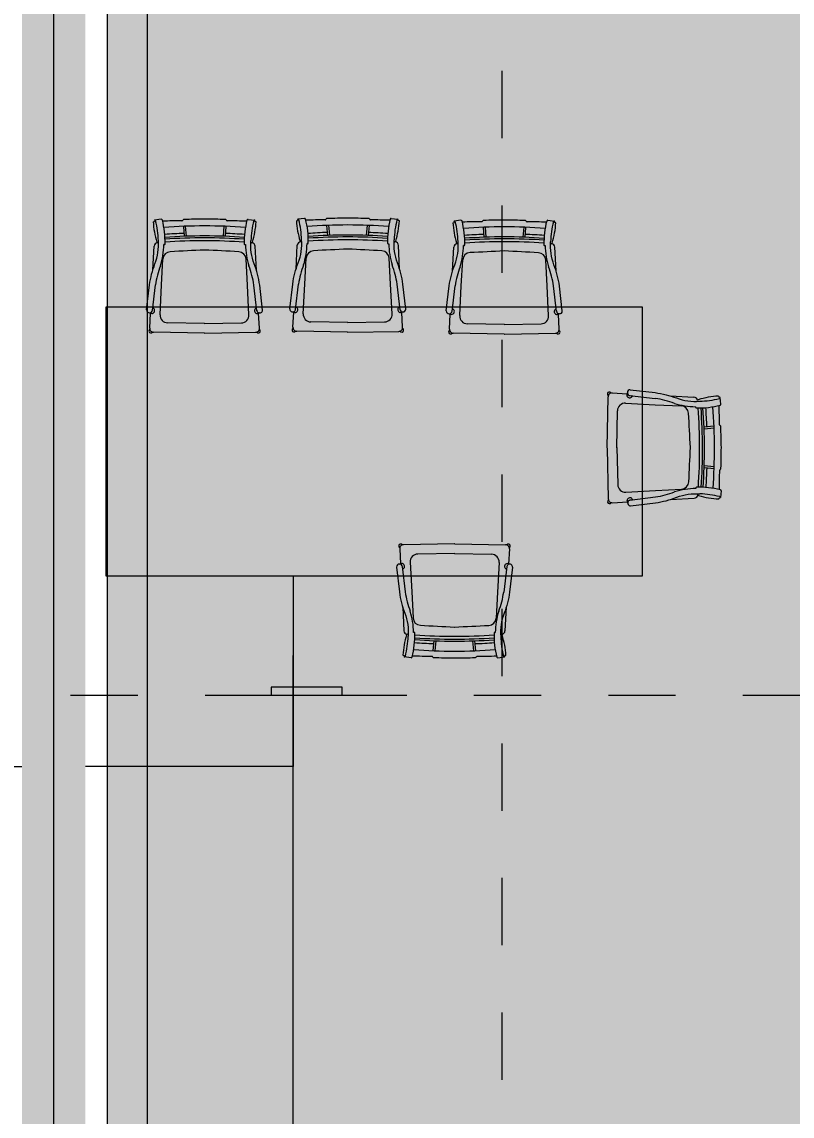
# Model space of a CAD drawing. Header units: millimetres. Extents: x 475616349 to 476941521, y 4620115302 to 4621446928.
# Drawn here: x 476518407 to 476520832, y 4620394034 to 4620397478 of the extents above; entities that cross this region are included whole.
import ezdxf

# ---------------------------------------------------------------- set-up
doc = ezdxf.new("R2010")
doc.units = ezdxf.units.MM
doc.header["$MEASUREMENT"] = 0
doc.linetypes.add('Dashed', pattern=[423.333333, 211.666667, -211.666667])
for name, color, linetype, lineweight in [('2D Drafting - General_Pen_No__250_Pen_No__7_Pen_No__7', 7, 'Continuous', 0), ('G-Anno-Nplt_Pen_No__151', 151, 'Continuous', 0), ('G-Anno-Nplt_Pen_No__4', 7, 'Continuous', 0), ('New_0_Pen_No__7', 7, 'Continuous', 0), ('New_shenobebi_Pen_No__1', 1, 'Continuous', 0), ('New_shenobebi_Pen_No__5', 5, 'Continuous', 0), ('zoma_Pen_No__4', 7, 'Continuous', 0), ('zoma_Pen_No__5_Pen_No__5', 5, 'Continuous', 0)]:
    doc.layers.add(name, color=color, linetype=linetype, lineweight=lineweight)
doc.layers.add('zoma', color=7, linetype='Continuous')
doc.styles.add('GENERATED_STYLE_2', font='arial.ttf')
doc.dimstyles.new('GENERATED_STYLE__38', dxfattribs={"dimtxt": 300, "dimasz": 152, "dimexe": 0.18, "dimexo": 3, "dimgap": 0.09, "dimtad": 1, "dimlfac": 0.001, "dimzin": 0, "dimdsep": 46, "dimtxsty": 'GENERATED_STYLE_2', "dimblk": 'ARROWHEAD_2', "dimblk1": 'ARROWHEAD_2', "dimblk2": 'ARROWHEAD_2', "dimcen": 0.09, "dimclrd": 7, "dimclre": 7, "dimclrt": 7, "dimadec": 0, "dimazin": 0, "dimtfac": 1, "dimtdec": 4, "dimtmove": 0, "dimatfit": 3, "dimfxl": 1, "dimtolj": 1, "dimtzin": 0, "dimarcsym": 0})
doc.dimstyles.new('GENERATED_STYLE__43', dxfattribs={"dimtxt": 100, "dimasz": 152, "dimexe": 0.18, "dimexo": 3, "dimgap": 0.09, "dimtad": 1, "dimlfac": 0.001, "dimzin": 0, "dimdsep": 46, "dimtxsty": 'GENERATED_STYLE_2', "dimblk": 'ARROWHEAD_2', "dimblk1": 'ARROWHEAD_2', "dimblk2": 'ARROWHEAD_2', "dimcen": 0.09, "dimclrd": 7, "dimclre": 7, "dimclrt": 7, "dimadec": 0, "dimazin": 0, "dimtfac": 1, "dimtdec": 4, "dimtmove": 0, "dimatfit": 3, "dimfxl": 1, "dimtolj": 1, "dimtzin": 0, "dimarcsym": 0})

# ---------------------------------------------------------------- blocks, each defined once
blk = doc.blocks.new('*D1879', base_point=(476577134.1, 4620325125.7))
at = {"layer": 'zoma_Pen_No__4', "color": 7, "linetype": 'Continuous', "lineweight": 0, "transparency": 16777216}
for p, q in [((476531324.7, 4620394423.5), (476531324.7, 4620394521.3)), ((476531424.7, 4620394365.7), (476531224.7, 4620394481.2)), ((476531474.7, 4620394423.5), (476531174.7, 4620394423.5)), ((476531324.7, 4620392863.5), (476531324.7, 4620394423.5)), ((476531224.7, 4620392921.2), (476531424.7, 4620392805.7)), ((476531474.7, 4620392863.5), (476531174.7, 4620392863.5)), ((476531324.7, 4620392765.7), (476531324.7, 4620392863.5))]:
    blk.add_line(p, q, dxfattribs=at)
at = {"layer": 'zoma_Pen_No__4', "color": 7, "lineweight": 0, "transparency": 16777216, "insert": (476531264.7, 4620393244.4), "char_height": 300, "attachment_point": 7, "rotation": 90, "style": 'GENERATED_STYLE_2'}
blk.add_mtext('\\A1;{\\pql;\\fArial CYR|b0|i0|c204|p34;1.56}', dxfattribs=at)
blk = doc.blocks.new('ARROWHEAD_2')
at = {"color": 0, "linetype": 'Continuous', "lineweight": 0}
for p, q in [((-0.378, -0.655), (0.378, 0.655)), ((0, 0), (-1, 0))]:
    blk.add_line(p, q, dxfattribs=at)
blk = doc.blocks.new('*D1911', base_point=(476577134.1, 4620325125.7))
at = {"layer": 'zoma_Pen_No__4', "color": 7, "linetype": 'Continuous', "lineweight": 0, "transparency": 16777216}
for p, q in [((476518802.3, 4620399663.5), (476518802.3, 4620399761.3)), ((476518902.3, 4620399605.7), (476518702.3, 4620399721.2)), ((476518952.3, 4620399663.5), (476518652.3, 4620399663.5)), ((476518802.3, 4620383413.4), (476518802.3, 4620399663.5)), ((476518702.3, 4620383471.2), (476518902.3, 4620383355.7)), ((476518952.3, 4620383413.4), (476518652.3, 4620383413.4)), ((476518802.3, 4620383315.6), (476518802.3, 4620383413.4))]:
    blk.add_line(p, q, dxfattribs=at)
at = {"layer": 'zoma_Pen_No__4', "color": 7, "lineweight": 0, "transparency": 16777216, "insert": (476518782.3, 4620391367.5), "char_height": 100, "attachment_point": 7, "rotation": 90, "style": 'GENERATED_STYLE_2'}
blk.add_mtext('\\A1;{\\pql;\\fArial CYR|b0|i0|c204|p34;16.25}', dxfattribs=at)

msp = doc.modelspace()

# ---------------------------------------------------------------- hatches: boundary and pattern name
at = {"layer": '2D Drafting - General_Pen_No__250_Pen_No__7_Pen_No__7', "linetype": 'Continuous', "lineweight": 0}
msp.add_hatch(color=7, dxfattribs=at).paths.add_polyline_path([(476518607.131, 4620399463.476), (476518607.131, 4620392963.476), (476518407.131, 4620392963.476), (476518407.131, 4620399463.476)])
at = {"layer": 'G-Anno-Nplt_Pen_No__151', "linetype": 'Continuous', "lineweight": 0, "true_color": 0x1f2f3f}
msp.add_hatch(color=169, dxfattribs=at).paths.add_polyline_path([(476524907.131, 4620392092.458), (476525407.131, 4620392092.458), (476525407.131, 4620390495.552), (476525337.131, 4620390495.552), (476525337.131, 4620389533.476), (476525137.92, 4620389533.476), (476525137.92, 4620388993.476), (476525337.131, 4620388993.476), (476525337.131, 4620384733.473), (476521736.954, 4620384733.473), (476521736.954, 4620383133.625), (476519077.131, 4620383133.625), (476519077.131, 4620383483.448), (476518677.131, 4620383483.448), (476518677.131, 4620388993.476), (476518777.13, 4620388993.476), (476518777.13, 4620389533.476), (476518677.131, 4620389533.476), (476518677.131, 4620390829.039), (476518607.131, 4620390829.039), (476518607.131, 4620392563.476), (476518677.131, 4620392563.476), (476518707.131, 4620392563.476), (476518707.131, 4620392793.476), (476519077.131, 4620392793.476), (476519077.131, 4620393623.664), (476518677.131, 4620393623.664), (476518677.131, 4620399393.476), (476518777.13, 4620399393.476), (476518777.13, 4620399593.476), (476525137.13, 4620399593.476), (476525137.13, 4620392733.476), (476524837.131, 4620392733.476), (476524837.131, 4620392397.28), (476524907.131, 4620392397.28)])

# ---------------------------------------------------------------- linework, layer by layer
at = {"layer": 'G-Anno-Nplt_Pen_No__4', "color": 7, "linetype": 'Continuous', "lineweight": 0, "flags": 128}
msp.add_lwpolyline([(476518677.131, 4620393623.664), (476518677.131, 4620399393.476), (476518777.13, 4620399393.476), (476518777.13, 4620399593.476), (476525137.13, 4620399593.476), (476525137.13, 4620392733.476)], dxfattribs=at)
at = {"layer": 'New_0_Pen_No__7', "color": 7, "linetype": 'Continuous', "lineweight": 0}
for p, q in [((476518820.591, 4620396848.854), (476518824.269, 4620396849.785)), ((476518824.195, 4620396850.076), (476518824.269, 4620396849.785)), ((476518846.034, 4620396856.515), (476518824.873, 4620396854.027)), ((476518914.763, 4620396854.773), (476518913.497, 4620396853.149)), ((476519050.459, 4620396854.697), (476519051.723, 4620396853.071)), ((476519119.19, 4620396856.362), (476519140.348, 4620396853.851)), ((476519141.022, 4620396849.899), (476519140.948, 4620396849.608)), ((476519144.624, 4620396848.673), (476519140.948, 4620396849.608)), ((476519271.468, 4620396851.838), (476519275.146, 4620396852.769)), ((476519275.072, 4620396853.06), (476519275.146, 4620396852.769)), ((476519296.912, 4620396859.499), (476519275.751, 4620396857.012)), ((476519365.64, 4620396857.757), (476519364.375, 4620396856.133)), ((476519501.336, 4620396857.681), (476519502.6, 4620396856.055)), ((476519570.067, 4620396859.346), (476519591.225, 4620396856.835)), ((476519591.899, 4620396852.883), (476519591.825, 4620396852.592)), ((476519595.502, 4620396851.657), (476519591.825, 4620396852.592)), ((476519789.592, 4620396853.531), (476519768.431, 4620396851.043)), ((476519858.321, 4620396851.788), (476519857.055, 4620396850.164)), ((476519994.017, 4620396851.712), (476519995.28, 4620396850.087)), ((476520062.747, 4620396853.378), (476520083.905, 4620396850.866)), ((476518915.641, 4620396834.238), (476518918.477, 4620396802.949)), ((476518921.726, 4620396834.539), (476518924.571, 4620396803.158)), ((476519043.473, 4620396834.471), (476519040.593, 4620396803.093)), ((476519049.558, 4620396834.163), (476519046.686, 4620396802.877)), ((476519366.519, 4620396837.223), (476519369.355, 4620396805.933)), ((476519372.603, 4620396837.523), (476519375.448, 4620396806.142)), ((476519494.351, 4620396837.455), (476519491.471, 4620396806.077)), ((476519500.435, 4620396837.147), (476519497.564, 4620396805.861)), ((476519764.149, 4620396845.87), (476519767.826, 4620396846.801)), ((476519767.753, 4620396847.092), (476519767.826, 4620396846.801)), ((476519859.199, 4620396831.254), (476519862.035, 4620396799.965)), ((476519865.284, 4620396831.554), (476519868.128, 4620396800.173)), ((476519987.031, 4620396831.486), (476519984.151, 4620396800.108)), ((476519993.115, 4620396831.179), (476519990.244, 4620396799.893)), ((476520084.579, 4620396846.914), (476520084.505, 4620396846.623)), ((476520088.182, 4620396845.688), (476520084.505, 4620396846.623)), ((476519306.991, 4620396779.914), (476519304.957, 4620396779.902)), ((476519559.899, 4620396779.772), (476519561.932, 4620396779.758)), ((476518819.509, 4620396697.053), (476518823.474, 4620396771.59)), ((476518856.113, 4620396776.929), (476518854.08, 4620396776.917)), ((476519109.021, 4620396776.788), (476519111.055, 4620396776.774)), ((476519145.536, 4620396696.87), (476519141.655, 4620396771.411)), ((476519270.386, 4620396700.037), (476519274.351, 4620396774.574)), ((476519596.414, 4620396699.855), (476519592.532, 4620396774.396)), ((476519763.067, 4620396694.069), (476519767.031, 4620396768.605)), ((476519799.671, 4620396773.945), (476519797.638, 4620396773.933)), ((476520052.579, 4620396773.803), (476520054.612, 4620396773.789)), ((476520089.094, 4620396693.886), (476520085.212, 4620396768.427)), ((476518847.041, 4620396649.702), (476518851.39, 4620396731.456)), ((476519117.096, 4620396649.551), (476519112.839, 4620396731.309)), ((476519297.918, 4620396652.687), (476519302.267, 4620396734.44)), ((476519567.974, 4620396652.535), (476519563.716, 4620396734.293)), ((476519790.599, 4620396646.718), (476519794.947, 4620396728.471)), ((476520060.654, 4620396646.567), (476520056.397, 4620396728.325)), ((476518817.977, 4620396569.08), (476518827.382, 4620396649.713)), ((476518842.069, 4620396556.237), (476518847.041, 4620396649.702)), ((476519121.963, 4620396556.08), (476519117.096, 4620396649.551)), ((476519146.925, 4620396568.896), (476519137.61, 4620396649.54)), ((476519268.854, 4620396572.064), (476519278.259, 4620396652.698)), ((476519292.947, 4620396559.221), (476519297.918, 4620396652.687)), ((476519572.841, 4620396559.064), (476519567.974, 4620396652.535)), ((476519597.802, 4620396571.88), (476519588.488, 4620396652.524)), ((476519761.535, 4620396566.096), (476519770.939, 4620396646.729)), ((476519785.627, 4620396553.253), (476519790.599, 4620396646.718)), ((476520065.521, 4620396553.096), (476520060.654, 4620396646.567)), ((476520090.482, 4620396565.912), (476520081.168, 4620396646.555)), ((476518823.223, 4620396574.873), (476518822.123, 4620396575.792)), ((476519141.685, 4620396574.695), (476519142.786, 4620396575.612)), ((476519274.101, 4620396577.858), (476519273, 4620396578.776)), ((476519592.562, 4620396577.679), (476519593.664, 4620396578.597)), ((476519766.781, 4620396571.889), (476519765.681, 4620396572.808)), ((476520085.242, 4620396571.711), (476520086.344, 4620396572.628)), ((476518809.76, 4620396513.779), (476518812.293, 4620396561.394)), ((476519155.08, 4620396513.586), (476519152.6, 4620396561.203)), ((476519260.637, 4620396516.763), (476519263.17, 4620396564.378)), ((476519605.957, 4620396516.57), (476519603.478, 4620396564.188)), ((476519753.318, 4620396510.795), (476519755.85, 4620396558.41)), ((476520098.637, 4620396510.601), (476520096.158, 4620396558.219)), ((476518982.535, 4620396528.486), (476518865.942, 4620396530.599)), ((476518981.466, 4620396528.487), (476519098.061, 4620396530.469)), ((476519432.754, 4620396501.042), (476519272.574, 4620396503.945)), ((476519433.412, 4620396531.471), (476519316.82, 4620396533.583)), ((476519432.344, 4620396531.471), (476519548.939, 4620396533.453)), ((476519433.823, 4620396501.041), (476519594.006, 4620396503.764)), ((476519926.093, 4620396525.502), (476519809.5, 4620396527.615)), ((476519925.024, 4620396525.503), (476520041.619, 4620396527.485)), ((476518981.877, 4620396498.058), (476518821.696, 4620396500.96)), ((476518982.945, 4620396498.057), (476519143.129, 4620396500.78)), ((476519925.434, 4620396495.073), (476519765.254, 4620396497.976)), ((476519926.503, 4620396495.073), (476520086.687, 4620396497.796)), ((476520250.142, 4620396137.673), (476520252.482, 4620396297.863)), ((476520265.259, 4620396309.844), (476520312.882, 4620396307.479)), ((476520320.589, 4620396301.821), (476520401.254, 4620396292.7)), ((476520326.4, 4620396296.595), (476520327.315, 4620396297.699)), ((476520448.566, 4620396300.739), (476520523.116, 4620396297.035)), ((476520600.37, 4620396300.189), (476520601.314, 4620396296.515)), ((476520601.605, 4620396296.59), (476520601.314, 4620396296.515)), ((476520307.83, 4620396277.684), (476520401.312, 4620396273.041)), ((476520401.312, 4620396273.041), (476520483.08, 4620396268.979)), ((476520528.57, 4620396264.415), (476520528.551, 4620396266.448)), ((476520608.12, 4620396274.773), (476520605.558, 4620396295.925)), ((476520280.573, 4620396137.122), (476520282.276, 4620396253.721)), ((476520586.088, 4620396205.088), (476520554.809, 4620396202.142)), ((476520586.41, 4620396199.005), (476520555.039, 4620396196.05)), ((476520606.619, 4620396206.039), (476520604.991, 4620396207.299)), ((476520250.145, 4620396136.605), (476520253.43, 4620395976.432)), ((476520280.569, 4620396138.191), (476520282.961, 4620396021.603)), ((476520586.483, 4620396071.173), (476520555.187, 4620396073.934)), ((476520586.769, 4620396077.258), (476520555.381, 4620396080.028)), ((476520607.019, 4620396070.343), (476520605.398, 4620396069.074)), ((476520308.656, 4620395997.791), (476520402.109, 4620396002.987)), ((476520402.109, 4620396002.987), (476520483.851, 4620396007.531)), ((476520529.316, 4620396011.508), (476520529.309, 4620396009.474)), ((476520608.926, 4620396001.619), (476520606.489, 4620395980.452)), ((476520266.278, 4620395964.526), (476520313.886, 4620395967.173)), ((476520321.559, 4620395972.875), (476520402.169, 4620395982.472)), ((476520327.339, 4620395978.135), (476520328.261, 4620395977.037)), ((476520449.528, 4620395974.713), (476520524.055, 4620395978.856)), ((476520601.326, 4620395976.158), (476520602.248, 4620395979.837)), ((476520602.539, 4620395979.764), (476520602.248, 4620395979.837)), ((476519596.618, 4620395819.476), (476519599.072, 4620395771.857)), ((476519768.761, 4620395834.911), (476519608.576, 4620395832.275)), ((476519769.829, 4620395834.91), (476519930.008, 4620395831.921)), ((476519941.938, 4620395819.096), (476519939.379, 4620395771.482)), ((476519770.223, 4620395804.481), (476519653.627, 4620395802.562)), ((476519769.155, 4620395804.482), (476519885.746, 4620395802.306)), ((476519604.743, 4620395764.162), (476519614.014, 4620395683.513)), ((476519609.98, 4620395758.36), (476519608.878, 4620395757.443)), ((476519629.712, 4620395776.964), (476519634.528, 4620395683.49)), ((476519909.605, 4620395776.655), (476519904.583, 4620395683.193)), ((476519933.691, 4620395763.799), (476519924.242, 4620395683.171)), ((476519928.441, 4620395758.009), (476519929.541, 4620395757.09)), ((476519634.528, 4620395683.49), (476519638.741, 4620395601.73)), ((476519904.583, 4620395683.193), (476519900.19, 4620395601.442)), ((476519606.062, 4620395636.186), (476519609.903, 4620395561.643)), ((476519932.089, 4620395635.827), (476519928.084, 4620395561.292)), ((476519642.534, 4620395556.249), (476519640.5, 4620395556.264)), ((476519895.442, 4620395555.97), (476519897.475, 4620395555.981)), ((476519701.966, 4620395498.841), (476519704.855, 4620395530.126)), ((476519708.051, 4620395498.531), (476519710.947, 4620395529.907)), ((476519829.798, 4620395498.397), (476519826.97, 4620395529.779)), ((476519835.883, 4620395498.694), (476519833.064, 4620395529.985)), ((476519606.892, 4620395484.384), (476519610.568, 4620395483.447)), ((476519610.494, 4620395483.156), (476519610.568, 4620395483.447)), ((476519632.322, 4620395476.68), (476519611.166, 4620395479.203)), ((476519701.054, 4620395478.308), (476519699.791, 4620395479.935)), ((476519836.75, 4620395478.159), (476519838.016, 4620395479.782)), ((476519905.478, 4620395476.379), (476519926.64, 4620395478.855)), ((476519930.925, 4620395484.027), (476519927.247, 4620395483.098)), ((476519927.321, 4620395482.806), (476519927.247, 4620395483.098))]:
    msp.add_line(p, q, dxfattribs=at)
for points in [[(476518809.053, 4620396649.724, -0.05838097), (476518826.225, 4620396716.404, 0.11288216), (476518836.769, 4620396789.193)], [(476519155.939, 4620396649.529, 0.05838097), (476519138.842, 4620396716.229, -0.11288216), (476519128.379, 4620396789.03)], [(476519259.931, 4620396652.708, -0.05838097), (476519277.102, 4620396719.388, 0.11288216), (476519287.647, 4620396792.177)], [(476519606.816, 4620396652.514, 0.05838097), (476519589.719, 4620396719.213, -0.11288216), (476519579.256, 4620396792.014)], [(476519752.611, 4620396646.739, -0.05838097), (476519769.782, 4620396713.42, 0.11288216), (476519780.327, 4620396786.209)], [(476520099.496, 4620396646.545, 0.05838097), (476520082.4, 4620396713.244, -0.11288216), (476520071.937, 4620396786.046)], [(476518808.441, 4620396562.018), (476518810.762, 4620396561.684, -0.08130171), (476518816.104, 4620396560.004)], [(476519156.453, 4620396561.823), (476519154.131, 4620396561.492, 0.08130171), (476519148.788, 4620396559.817)], [(476519259.318, 4620396565.002), (476519261.64, 4620396564.669, -0.08130171), (476519266.981, 4620396562.988)], [(476519607.331, 4620396564.807), (476519605.009, 4620396564.476, 0.08130171), (476519599.665, 4620396562.802)], [(476519751.998, 4620396559.033), (476519754.32, 4620396558.7, -0.08130171), (476519759.662, 4620396557.019)], [(476520100.011, 4620396558.838), (476520097.689, 4620396558.508, 0.08130171), (476520092.345, 4620396556.833)], [(476520313.493, 4620396311.333), (476520313.167, 4620396309.01, -0.08130171), (476520311.506, 4620396303.663)], [(476520401.2, 4620396311.028, -0.05838097), (476520467.94, 4620396294.091, 0.11288216), (476520540.766, 4620396283.802)], [(476520402.223, 4620395964.144, 0.05838097), (476520468.862, 4620395981.475, -0.11288216), (476520541.626, 4620395992.193)], [(476520314.519, 4620395963.322), (476520314.18, 4620395965.643, 0.08130171), (476520312.487, 4620395970.98)], [(476519595.218, 4620395771.24), (476519597.541, 4620395771.569, 0.08130171), (476519602.885, 4620395773.241)], [(476519943.231, 4620395770.856), (476519940.91, 4620395771.191, -0.08130171), (476519935.569, 4620395772.874)], [(476519595.685, 4620395683.533, 0.05838097), (476519612.746, 4620395616.824, -0.11288216), (476519623.17, 4620395544.018)], [(476519942.571, 4620395683.151, -0.05838097), (476519925.363, 4620395616.48, 0.11288216), (476519914.779, 4620395543.696)]]:
    msp.add_lwpolyline(points, format="xyb", dxfattribs=at)
for points in [[(476518799.839, 4620396571.196), (476518808.998, 4620396649.724)], [(476519165.065, 4620396570.991), (476519155.994, 4620396649.529)], [(476519250.716, 4620396574.18), (476519259.875, 4620396652.708)], [(476519615.943, 4620396573.975), (476519606.872, 4620396652.514)], [(476519743.396, 4620396568.211), (476519752.555, 4620396646.739)], [(476520108.623, 4620396568.007), (476520099.552, 4620396646.545)], [(476520322.64, 4620396319.967), (476520401.2, 4620396311.084)], [(476520323.718, 4620395954.742), (476520402.224, 4620395964.089)], [(476519586.601, 4620395762.076), (476519595.63, 4620395683.533)], [(476519951.828, 4620395761.674), (476519942.626, 4620395683.151)], [(476517752.964, 4620395734.538), (476517752.964, 4620395134.538), (476518407.131, 4620395134.538)], [(476519261.297, 4620395734.538), (476519261.297, 4620395134.538), (476518607.131, 4620395134.538)], [(476519261.297, 4620393568.602), (476519261.297, 4620395483.712)]]:
    msp.add_lwpolyline(points, dxfattribs=at)
for points in [[(476518671.297, 4620395734.538), (476520361.535, 4620395734.538), (476520361.535, 4620396579.999), (476518671.297, 4620396579.999)], [(476519192.28, 4620395359.039), (476519415.776, 4620395359.039), (476519415.776, 4620395383.855), (476519192.28, 4620395383.855)]]:
    msp.add_lwpolyline(points, close=True, dxfattribs=at)
for centre, radius, start, end in [((476519097.958, 4620396865.106), 277.843, 183.353353, 196.751925), ((476518826.791, 4620396851.664), 3.044, 129.063801, 211.452584), ((476518825.229, 4620396851.005), 3.044, 14.316204, 96.704993), ((476518557.783, 4620396782.753), 279.06, 1.322346, 14.316201), ((476518846.389, 4620396853.492), 3.044, 14.316204, 96.704992), ((476518578.944, 4620396785.241), 279.06, 358.659535, 14.316201), ((476519396.171, 4620373636.527), 23220.515, 91.1968342, 91.3471974), ((476518911.097, 4620396855.019), 3.044, 271.196838, 322.073427), ((476518917.164, 4620396852.902), 3.044, 91.167659, 142.073422), ((476519390.292, 4620373640.252), 23220.515, 91.0059873, 91.1676615), ((476518548.919, 4620373640.723), 23220.515, 88.7681401, 88.9298143), ((476519048.056, 4620396852.829), 3.044, 37.86239, 88.768131), ((476519054.125, 4620396854.939), 3.044, 217.862387, 268.738953), ((476518543.035, 4620373637.005), 23220.515, 88.5886041, 88.7389673), ((476519386.2, 4620396784.789), 279.06, 165.619601, 181.276267), ((476519118.831, 4620396853.34), 3.044, 83.230806, 165.6196), ((476519407.358, 4620396782.277), 279.06, 165.6196, 178.613455), ((476518867.275, 4620396865.235), 277.843, 343.183876, 356.582448), ((476519139.989, 4620396850.828), 3.044, 83.230813, 165.619594), ((476519138.427, 4620396851.49), 3.044, 328.483213, 50.872003), ((476519548.836, 4620396868.09), 277.843, 183.353353, 196.751925), ((476519277.669, 4620396854.649), 3.044, 129.063794, 211.452594), ((476519276.106, 4620396853.989), 3.044, 14.316186, 96.704989), ((476519008.661, 4620396785.738), 279.06, 1.322346, 14.316201), ((476519297.267, 4620396856.477), 3.044, 14.316204, 96.704993), ((476519029.822, 4620396788.225), 279.06, 358.659535, 14.316201), ((476519847.049, 4620373639.511), 23220.515, 91.1968351, 91.3471983), ((476519361.974, 4620396858.004), 3.044, 271.196824, 322.073406), ((476519368.041, 4620396855.886), 3.044, 91.167664, 142.073416), ((476519841.17, 4620373643.236), 23220.515, 91.0059873, 91.1676615), ((476518999.796, 4620373643.707), 23220.515, 88.7681401, 88.9298143), ((476519498.933, 4620396855.813), 3.044, 37.862381, 88.768139), ((476519505.003, 4620396857.924), 3.044, 217.862402, 268.738974), ((476518993.912, 4620373639.989), 23220.515, 88.5886032, 88.7389664), ((476519837.077, 4620396787.773), 279.06, 165.619601, 181.276266), ((476519569.708, 4620396856.324), 3.044, 83.230813, 165.619594), ((476519858.235, 4620396785.262), 279.06, 165.619601, 178.613455), ((476519318.153, 4620396868.22), 277.843, 343.183876, 356.582448), ((476519590.866, 4620396853.813), 3.044, 83.230816, 165.619591), ((476519589.305, 4620396854.474), 3.044, 328.483213, 50.872003), ((476519770.349, 4620396848.68), 3.044, 129.063797, 211.452586), ((476519768.786, 4620396848.02), 3.044, 14.316204, 96.704993), ((476519501.341, 4620396779.769), 279.06, 1.322346, 14.316201), ((476519789.947, 4620396850.508), 3.044, 14.316205, 96.704992), ((476519522.502, 4620396782.257), 279.06, 358.659535, 14.316201), ((476520339.729, 4620373633.543), 23220.515, 91.1968342, 91.3471974), ((476519854.654, 4620396852.035), 3.044, 271.196845, 322.073421), ((476519860.721, 4620396849.918), 3.044, 91.167664, 142.073416), ((476520333.85, 4620373637.267), 23220.515, 91.0059864, 91.1676606), ((476519492.476, 4620373637.739), 23220.515, 88.7681401, 88.9298143), ((476519991.614, 4620396849.844), 3.044, 37.862382, 88.768139), ((476519997.683, 4620396851.955), 3.044, 217.862379, 268.738962), ((476519486.593, 4620373634.021), 23220.515, 88.5886041, 88.7389673), ((476520329.757, 4620396781.804), 279.06, 165.619601, 181.276266), ((476520062.389, 4620396850.355), 3.044, 83.230804, 165.619603), ((476520350.915, 4620396779.293), 279.06, 165.6196, 178.613455), ((476520083.547, 4620396847.844), 3.044, 83.230803, 165.619604), ((476520081.985, 4620396848.505), 3.044, 328.48321, 50.872006), ((476518983.276, 4620395080.538), 1755.051, 85.827214, 94.215894), ((476519434.153, 4620395083.522), 1755.051, 85.827214, 94.215895), ((476519432.477, 4620395052.017), 1764.182, 92.077291, 94.050514), ((476519432.477, 4620395052.017), 1764.182, 85.885287, 87.858511), ((476520041.516, 4620396862.122), 277.843, 183.353353, 196.751925), ((476519926.834, 4620395077.554), 1755.051, 85.827214, 94.215894), ((476519810.833, 4620396862.251), 277.843, 343.183876, 356.582448), ((476518835.631, 4620396770.943), 12.174, 98.104673, 176.955113), ((476518834.821, 4620396785.901), 3.044, 196.751909, 273.040427), ((476520064.113, 4620373642.142), 23173.34, 93.0350559, 93.0404369), ((476518856.102, 4620396778.755), 1.826, 270.335377, 358.659533), ((476518981.599, 4620395049.033), 1764.182, 92.07729, 94.050514), ((476518981.599, 4620395049.033), 1755.051, 85.885287, 94.050514), ((476518981.599, 4620395049.033), 1748.964, 85.879349, 94.056452), ((476518981.599, 4620395049.033), 1739.833, 85.86214, 94.073661), ((476518981.599, 4620395049.033), 1764.182, 85.885287, 87.858511), ((476519109.034, 4620396778.614), 1.826, 181.276304, 269.60043), ((476517875.106, 4620373643.368), 23173.34, 86.8953794, 86.9007603), ((476519130.324, 4620396785.736), 3.044, 266.895372, 343.18387), ((476519129.497, 4620396770.778), 12.174, 2.980686, 81.831128), ((476519286.508, 4620396773.927), 12.174, 98.104673, 176.955113), ((476519285.698, 4620396788.885), 3.044, 196.751921, 273.040417), ((476520514.991, 4620373645.126), 23173.34, 93.0350559, 93.0404369), ((476519041.059, 4620396788.043), 264.024, 343.443756, 358.233103), ((476519306.98, 4620396781.74), 1.826, 270.335371, 358.659511), ((476519432.477, 4620395052.017), 1755.051, 85.885287, 94.050514), ((476519432.477, 4620395052.017), 1748.964, 85.879349, 94.056452), ((476519432.477, 4620395052.017), 1739.833, 85.86214, 94.073661), ((476519559.912, 4620396781.598), 1.826, 181.27626, 269.600443), ((476519825.84, 4620396787.603), 264.024, 181.702699, 196.492045), ((476518325.983, 4620373646.352), 23173.34, 86.8953793, 86.9007602), ((476519581.201, 4620396788.72), 3.044, 266.895381, 343.183861), ((476519580.374, 4620396773.763), 12.174, 2.980686, 81.831127), ((476519779.189, 4620396767.959), 12.174, 98.104674, 176.955113), ((476519778.379, 4620396782.917), 3.044, 196.751929, 273.040432), ((476521007.661, 4620373639.157), 23173.34, 93.0350314, 93.0404124), ((476519925.157, 4620395046.049), 1764.182, 92.077291, 94.050514), ((476519925.157, 4620395046.049), 1755.051, 85.885287, 94.050514), ((476519925.157, 4620395046.049), 1748.964, 85.879349, 94.056452), ((476519925.157, 4620395046.049), 1739.833, 85.86214, 94.073662), ((476519925.157, 4620395046.049), 1764.182, 85.885287, 87.858511), ((476518818.664, 4620373640.383), 23173.34, 86.8953794, 86.9007603), ((476520073.881, 4620396782.751), 3.044, 266.895376, 343.183889), ((476520073.055, 4620396767.794), 12.174, 2.980689, 81.831125), ((476518590.181, 4620396785.058), 264.024, 343.443756, 358.233102), ((476518875.704, 4620396730.162), 24.348, 92.945518, 176.95511), ((476520063.682, 4620373642.149), 23142.905, 92.6793279, 92.9455176), ((476517874.677, 4620373643.376), 23142.905, 86.990284, 87.2564737), ((476519088.523, 4620396730.043), 24.348, 2.980689, 86.990283), ((476519374.962, 4620396784.619), 264.024, 181.702699, 196.492045), ((476519326.581, 4620396733.147), 24.348, 92.945517, 176.955114), ((476520514.559, 4620373645.134), 23142.905, 92.6793274, 92.9455171), ((476518325.554, 4620373646.36), 23142.905, 86.990284, 87.2564737), ((476519539.401, 4620396733.027), 24.348, 2.980688, 86.990285), ((476519533.739, 4620396782.074), 264.024, 343.443756, 358.233102), ((476519819.261, 4620396727.178), 24.348, 92.945517, 176.955114), ((476519799.66, 4620396775.771), 1.826, 270.335357, 358.659553), ((476521007.239, 4620373639.165), 23142.905, 92.6793274, 92.9455171), ((476518818.234, 4620373640.391), 23142.905, 86.990284, 87.2564737), ((476520032.081, 4620396727.059), 24.348, 2.980686, 86.990284), ((476520052.592, 4620396775.629), 1.826, 181.27626, 269.600444), ((476520318.52, 4620396781.634), 264.024, 181.702699, 196.492045), ((476519102.205, 4620396609.782), 277.599, 158.876498, 171.729557), ((476518862.743, 4620396609.916), 277.599, 8.206244, 21.059303), ((476519553.082, 4620396612.766), 277.599, 158.876498, 171.729557), ((476519313.62, 4620396612.9), 277.599, 8.206244, 21.059303), ((476520045.762, 4620396606.798), 277.599, 158.876498, 171.729557), ((476519806.3, 4620396606.932), 277.599, 8.206244, 21.059303), ((476518815.995, 4620396569.195), 9.192, 270.679527, 38.15086), ((476518819.912, 4620396577.288), 1.085, 199.828099, 284.16727), ((476518820.715, 4620396574.106), 2.196, 50.143056, 104.167278), ((476519148.907, 4620396569.009), 9.192, 141.78494, 269.256274), ((476519144.192, 4620396573.925), 2.196, 75.76854, 129.792763), ((476519144.999, 4620396577.105), 1.085, 255.768524, 340.107655), ((476519259.908, 4620396574.175), 9.192, 179.967897, 359.967903), ((476519266.872, 4620396572.179), 9.192, 270.679528, 38.150856), ((476519270.79, 4620396580.272), 1.085, 199.828093, 284.167274), ((476519271.593, 4620396577.09), 2.196, 50.143025, 104.167257), ((476519599.784, 4620396571.993), 9.192, 141.784942, 269.256274), ((476519595.069, 4620396576.909), 2.196, 75.768528, 129.792774), ((476519595.876, 4620396580.09), 1.085, 255.768537, 340.107708), ((476519606.751, 4620396573.981), 9.192, 179.967903, 359.967897), ((476519759.553, 4620396566.211), 9.192, 270.679529, 38.150858), ((476519763.47, 4620396574.303), 1.085, 199.828123, 284.167246), ((476519764.273, 4620396571.121), 2.196, 50.143057, 104.167277), ((476520092.465, 4620396566.024), 9.192, 141.784944, 269.256273), ((476520087.75, 4620396570.94), 2.196, 75.768509, 129.792742), ((476520088.556, 4620396574.121), 1.085, 255.768507, 340.107737), ((476518809.031, 4620396571.191), 9.192, 179.967904, 359.967903), ((476518866.383, 4620396554.944), 24.348, 176.955111, 268.961886), ((476519097.648, 4620396554.814), 24.348, 270.973915, 2.980688), ((476519155.873, 4620396570.996), 9.192, 179.967897, 359.967903), ((476519317.261, 4620396557.928), 24.348, 176.955114, 268.961886), ((476519548.525, 4620396557.798), 24.348, 270.973917, 2.980689), ((476519752.588, 4620396568.206), 9.192, 179.967903, 359.967897), ((476519809.941, 4620396551.959), 24.348, 176.955113, 268.961887), ((476520041.205, 4620396551.83), 24.348, 270.973915, 2.980688), ((476520099.431, 4620396568.012), 9.192, 179.967903, 359.967897), ((476518813.007, 4620396504.836), 6.087, 118.480993, 327.436006), ((476518821.917, 4620396513.132), 12.174, 176.95511, 268.961887), ((476519142.922, 4620396512.953), 12.174, 270.973917, 2.980686), ((476519151.822, 4620396504.646), 6.087, 212.499797, 61.454808), ((476519263.885, 4620396507.82), 6.087, 118.480984, 327.436015), ((476519272.794, 4620396516.117), 12.174, 176.955113, 268.961884), ((476519593.799, 4620396515.937), 12.174, 270.973914, 2.980693), ((476519602.7, 4620396507.631), 6.087, 212.499788, 61.454817), ((476519756.565, 4620396501.852), 6.087, 118.480992, 327.436007), ((476519765.475, 4620396510.148), 12.174, 176.955116, 268.961885), ((476520086.48, 4620396509.968), 12.174, 270.973917, 2.980686), ((476520095.38, 4620396501.662), 6.087, 212.499788, 61.454817), ((476518982.428, 4620396528.488), 30.436, 268.961881, 270.97391), ((476518982.414, 4620396504.136), 6.087, 268.962031, 270.97406), ((476519433.306, 4620396531.473), 30.436, 268.961881, 270.97391), ((476519433.292, 4620396507.12), 6.087, 268.962031, 270.97406), ((476519925.986, 4620396525.504), 30.436, 268.961881, 270.97391), ((476519925.972, 4620396501.152), 6.087, 268.961781, 270.973811), ((476520256.327, 4620396306.565), 6.087, 28.682094, 237.637114), ((476520264.655, 4620396297.685), 12.174, 87.156217, 179.162991), ((476520320.696, 4620396303.804), 9.192, 180.880626, 308.351968), ((476520322.668, 4620396310.775), 9.192, 90.169006, 270.169005), ((476520325.624, 4620396299.101), 2.196, 320.344149, 14.368382), ((476520328.803, 4620396299.915), 1.085, 110.029209, 194.368377), ((476520522.512, 4620396284.876), 12.174, 8.305778, 87.156216), ((476520617.595, 4620396022.881), 277.843, 93.554458, 106.95303), ((476520603.202, 4620396293.999), 3.044, 39.264908, 121.653695), ((476520306.622, 4620396253.366), 24.348, 87.156217, 179.162991), ((476520362.288, 4620396017.738), 277.599, 69.077602, 81.930662), ((476520535.766, 4620396530.374), 264.024, 253.644861, 268.434207), ((476520481.872, 4620396244.66), 24.348, 3.146622, 87.156218), ((476520530.396, 4620396264.432), 1.826, 180.53647, 268.860639), ((476520535.909, 4620396541.611), 279.06, 268.860639, 284.517305), ((476520537.467, 4620396285.739), 3.044, 106.95303, 183.241524), ((476497398.165, 4620394975.225), 23173.34, 3.2361507, 3.2415316), ((476518801.125, 4620396132.865), 1739.833, 356.063244, 4.274766), ((476520533.347, 4620396562.763), 279.06, 271.52345, 284.517305), ((476518801.125, 4620396132.865), 1748.964, 356.080454, 4.257557), ((476518801.125, 4620396132.865), 1755.051, 356.086392, 4.251619), ((476518801.125, 4620396132.865), 1764.182, 2.278395, 4.251619), ((476518832.636, 4620396131.299), 1755.051, 356.028318, 4.416999), ((476497390.206, 4620395643.139), 23220.515, 1.397939, 1.5483023), ((476520602.537, 4620396295.559), 3.044, 284.517305, 6.906102), ((476520605.099, 4620396274.407), 3.044, 284.517305, 6.906102), ((476497398.171, 4620394975.653), 23142.905, 2.8804322, 3.1466219), ((476520606.853, 4620396209.706), 3.044, 181.397945, 232.274517), ((476520604.757, 4620396203.631), 3.044, 1.368763, 52.274517), ((476497393.91, 4620395649.031), 23220.515, 1.2070917, 1.3687659), ((476520256.222, 4620396137.157), 6.087, 179.162997, 181.175022), ((476520280.574, 4620396137.229), 30.436, 179.162988, 181.175018), ((476497391.714, 4620397164.648), 23142.905, 357.1913886, 357.4575784), ((476497391.428, 4620396490.401), 23220.515, 358.9692446, 359.1309188), ((476518801.125, 4620396132.865), 1764.182, 356.086392, 358.059615), ((476497387.69, 4620396496.271), 23220.515, 358.7897082, 358.9400715), ((476520607.275, 4620396066.678), 3.044, 128.063489, 178.940064), ((476520605.143, 4620396072.74), 3.044, 308.063497, 358.969254), ((476520307.304, 4620396022.102), 24.348, 181.17502, 273.181793), ((476520482.5, 4620396031.842), 24.348, 273.181793, 357.191391), ((476520361.581, 4620396257.199), 277.599, 278.407348, 291.260408), ((476520538.081, 4620395745.596), 264.024, 91.903803, 106.69315), ((476520523.379, 4620395991.011), 12.174, 273.181793, 352.032229), ((476520531.142, 4620396011.501), 1.826, 91.477373, 179.801533), ((476520538.29, 4620395734.359), 279.06, 75.820705, 91.477371), ((476520538.339, 4620395990.237), 3.044, 177.09648, 253.384982), ((476497391.708, 4620397164.221), 23173.34, 357.0964781, 357.1018591), ((476520616.915, 4620396253.563), 277.843, 253.384981, 266.783552), ((476520535.853, 4620395713.193), 279.06, 75.820705, 88.81456), ((476520605.902, 4620396001.967), 3.044, 353.431913, 75.82071), ((476520257.327, 4620395967.752), 6.087, 122.700896, 331.655918), ((476520265.602, 4620395976.681), 12.174, 181.175014, 273.181795), ((476520321.678, 4620395970.893), 9.192, 51.986044, 179.457383), ((476520323.691, 4620395963.934), 9.192, 90.169005, 270.169005), ((476520326.578, 4620395975.625), 2.196, 345.969637, 39.993859), ((476520329.762, 4620395974.83), 1.085, 165.969614, 250.308799), ((476520604.121, 4620395982.364), 3.044, 238.684313, 321.073095), ((476520603.465, 4620395980.8), 3.044, 353.431916, 75.820707), ((476519599.88, 4620395828.414), 6.087, 32.468746, 241.423772), ((476519608.776, 4620395820.103), 12.174, 90.94287, 182.949643), ((476519769.262, 4620395804.48), 30.436, 88.930825, 90.942855), ((476519769.288, 4620395828.832), 6.087, 88.930825, 90.942855), ((476519929.781, 4620395819.749), 12.174, 356.924067, 88.930838), ((476519938.695, 4620395828.04), 6.087, 298.449945, 147.404958), ((476519654.028, 4620395778.217), 24.348, 90.94287, 182.949643), ((476519885.292, 4620395777.962), 24.348, 356.924068, 88.930841), ((476519595.793, 4620395762.066), 9.192, 359.936857, 179.936852), ((476519602.761, 4620395764.05), 9.192, 321.753898, 89.225227), ((476519606.665, 4620395755.951), 1.085, 75.737505, 160.076648), ((476519607.473, 4620395759.131), 2.196, 255.737471, 309.761695), ((476519935.673, 4620395763.683), 9.192, 90.648482, 218.119812), ((476519930.95, 4620395758.775), 2.196, 230.112008, 284.136219), ((476519931.751, 4620395755.593), 1.085, 19.797053, 104.136245), ((476519942.636, 4620395761.684), 9.192, 359.936852, 179.936857), ((476519888.903, 4620395722.987), 277.599, 188.175199, 201.028258), ((476519649.441, 4620395723.251), 277.599, 338.845452, 351.698512), ((476519376.589, 4620395548.562), 264.024, 1.671653, 16.461), ((476520161.369, 4620395547.698), 264.024, 163.41271, 178.202057), ((476519663.057, 4620395602.983), 24.348, 182.949641, 266.959239), ((476520889.413, 4620418688.989), 23142.905, 266.9592386, 267.2254284), ((476518700.409, 4620418691.402), 23142.905, 272.6482821, 272.9144718), ((476519875.877, 4620395602.748), 24.348, 272.914472, 356.924068), ((476519884.232, 4620395467.671), 277.843, 163.152831, 176.551403), ((476519622.061, 4620395562.27), 12.174, 182.949641, 261.800083), ((476519344.195, 4620395550.921), 279.06, 345.588555, 358.58241), ((476519621.227, 4620395547.313), 3.044, 86.864332, 163.152825), ((476519365.351, 4620395548.398), 279.06, 345.588555, 1.245221), ((476519642.52, 4620395554.423), 1.826, 1.245222, 89.569406), ((476519770.892, 4620397283.934), 1748.964, 265.848304, 274.025407), ((476519770.892, 4620397283.934), 1739.833, 265.831094, 274.042616), ((476520172.606, 4620395547.509), 279.06, 178.628489, 194.285155), ((476519895.452, 4620395554.144), 1.826, 90.304311, 178.628485), ((476518699.983, 4620418691.41), 23173.34, 273.0039966, 273.0093776), ((476520193.769, 4620395549.985), 279.06, 181.2913, 194.285155), ((476519916.729, 4620395546.987), 3.044, 16.720874, 93.009377), ((476519915.927, 4620395561.946), 12.174, 278.073629, 356.924068), ((476519653.549, 4620395467.925), 277.843, 3.322308, 16.720879), ((476519770.892, 4620397283.934), 1764.182, 265.854241, 267.827465), ((476519770.892, 4620397283.934), 1755.051, 265.854241, 274.019469), ((476519770.892, 4620397283.934), 1764.182, 272.046245, 274.019469), ((476519613.088, 4620395481.563), 3.044, 148.452169, 230.840957), ((476519611.526, 4620395482.225), 3.044, 263.199771, 345.588553), ((476519632.683, 4620395479.702), 3.044, 263.199775, 345.588549), ((476520221.058, 4620418695.722), 23220.515, 268.5575588, 268.707922), ((476519769.198, 4620397252.43), 1755.051, 265.796168, 274.184849), ((476519697.387, 4620395478.068), 3.044, 37.831348, 88.707931), ((476519703.458, 4620395480.175), 3.044, 217.831356, 268.7371), ((476520215.173, 4620418692.007), 23220.515, 268.7370948, 268.898769), ((476519373.8, 4620418692.934), 23220.515, 270.9749413, 271.1366155), ((476519834.35, 4620395480.031), 3.044, 271.136613, 322.042372), ((476519840.416, 4620395477.91), 3.044, 91.165789, 142.042385), ((476519367.922, 4620418696.662), 23220.515, 271.1657892, 271.3161525), ((476519905.124, 4620395479.402), 3.044, 194.285158, 276.673951), ((476519926.286, 4620395481.878), 3.044, 194.285143, 276.673945), ((476519924.723, 4620395481.22), 3.044, 309.032752, 31.421542)]:
    msp.add_arc(centre, radius, start, end, dxfattribs=at)
at = {"layer": 'New_shenobebi_Pen_No__1', "color": 1, "linetype": 'Dashed', "lineweight": 0}
msp.add_lwpolyline([(476493160.331, 4620395359.178), (476544233.545, 4620395359.178)], dxfattribs=at)
at = {"layer": 'New_shenobebi_Pen_No__5', "color": 5, "linetype": 'Dashed', "lineweight": 0}
msp.add_lwpolyline([(476519919.39, 4620379331.846), (476519919.39, 4620404160.713)], dxfattribs=at)
at = {"layer": 'zoma_Pen_No__5_Pen_No__5', "color": 5, "linetype": 'Continuous', "lineweight": 0}
msp.add_line((476518507.131, 4620403989.287), (476518507.131, 4620380413.92), dxfattribs=at)

# ---------------------------------------------------------------- dimensions: what is measured, and where the dimension line sits
at = {"layer": 'zoma', "color": 7, "linetype": 'Continuous', "lineweight": 0}
for base, p1, p2, dimstyle, picture, middle in [((476518802.29, 4620399663.476), (476519007.131, 4620383413.448), (476518707.131, 4620399663.476), 'GENERATED_STYLE__43', '*D1911', (476518732.29, 4620391535.491)), ((476531324.653, 4620394423.476), (476504907.131, 4620392863.476), (476504707.131, 4620394423.476), 'GENERATED_STYLE__38', '*D1879', (476531114.653, 4620393634.037))]:
    dim = msp.add_linear_dim(base=base, p1=p1, p2=p2, angle=90, dimstyle=dimstyle, dxfattribs=at)
    dim.commit()
    dim.dimension.update_dxf_attribs({"geometry": picture, "text_midpoint": middle, "dimtype": 160, "text_rotation": 90})

doc.saveas('drawing.dxf')
